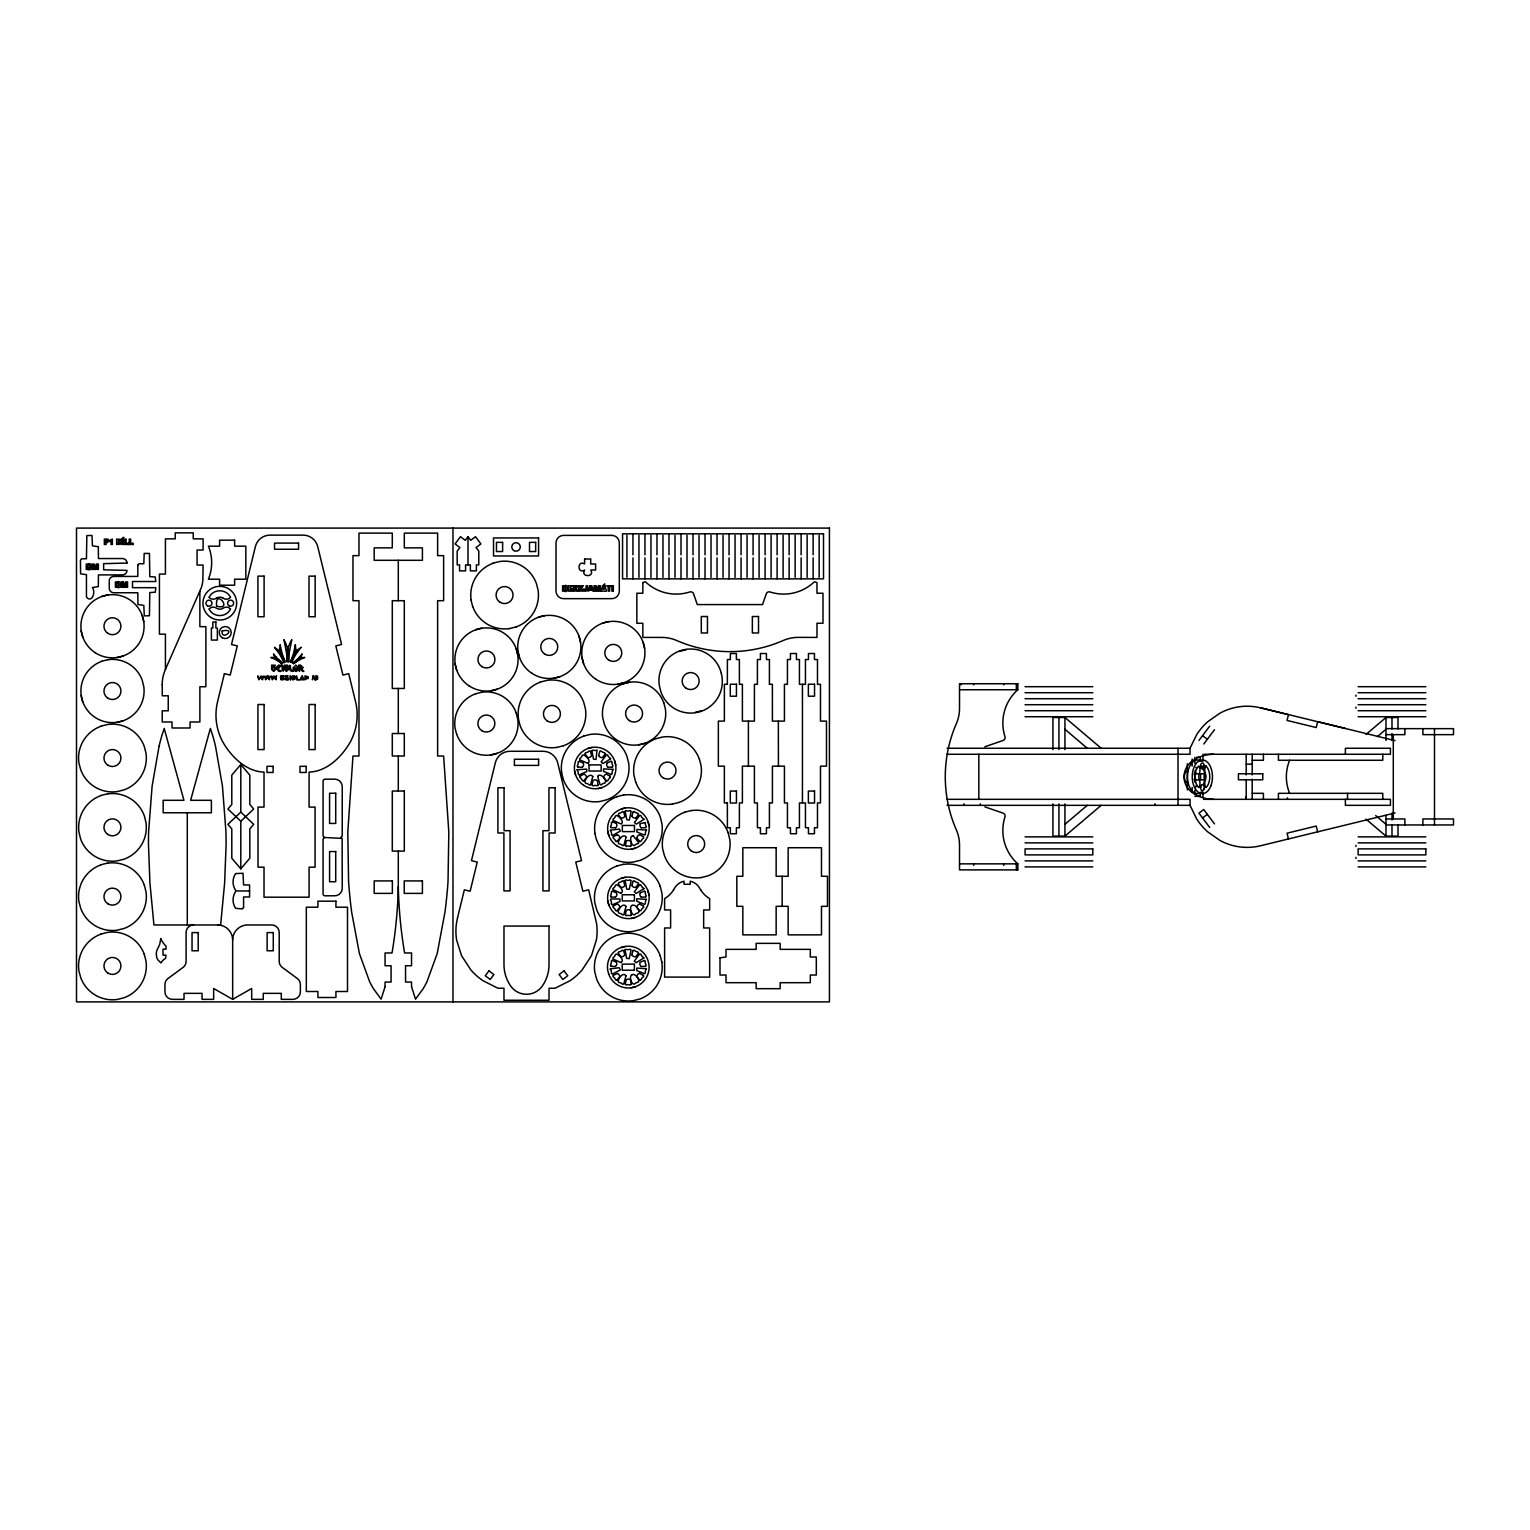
<?xml version="1.0" encoding="UTF-8"?>
<svg xmlns="http://www.w3.org/2000/svg" width="1530" height="1530" viewBox="0 0 1530 1530"><rect width="100%" height="100%" fill="white"/><g stroke="black" fill="none" stroke-linecap="round" stroke-linejoin="round"><path stroke-width="1.5" d="M222.156 630.972C221.028 641.912 237.743 627.625 222.233 630.972M584.594 559.005L584.594 563.939C577.192 559.54 577.212 574.515 584.594 570.097C580.252 577.46 595.227 577.441 590.752 570.021L595.61 570.021L595.61 564.015L590.676 564.015L590.752 559.005L584.67 559.005M603.681 777.47L603.681 777.259A3.634 3.634 0 0 1 606.09 774.218L606.301 774.18M636.901 907.347L636.901 907.137A3.634 3.634 0 0 1 639.33 904.096L639.521 904.058M964.034 803.824L964.034 805.335M980.348 803.824L980.348 805.335M1246.204 796.518L1246.204 799.329L1246.204 779.439M296.858 669.356L296.858 667.749M295.022 678.746L293.301 679.836A4.15 4.15 0 0 1 292.536 679.779L291.848 679.033M317.838 678.746L316.117 679.836A4.15 4.15 0 0 1 315.352 679.779M592.11 785.196L593.181 785.865A4.743 4.743 0 0 1 597.063 785.846L598.134 785.196M625.426 845.555L626.229 846.492A4.743 4.743 0 0 1 630.341 846.434L631.393 845.669M625.368 914.864L626.401 915.743A4.743 4.743 0 0 1 630.303 915.743L631.355 914.978M625.33 984.173L626.344 985.052A4.743 4.743 0 0 1 630.245 985.052L631.297 984.287M586.564 777.393L586.564 777.297A3.634 3.634 0 0 0 584.154 774.218M619.803 907.309L619.803 907.194A3.634 3.634 0 0 0 617.374 904.096L617.221 904.077M598.67 755.457L599.894 751.115L601.137 750.981A4.743 4.743 0 0 0 604.637 752.664L605.192 753.908M631.947 816.045L633.076 812.048M631.909 885.335L633.018 881.356M631.852 954.644L632.961 950.666M308.142 677.331L308.104 678.765M611.407 903.924L612.325 904.804L620.013 901.476L619.899 898.99L610.91 898.971L610.489 900.156A4.743 4.743 0 0 1 611.407 903.943M1355.924 845.325L1355.924 846.492M1355.924 857.336L1355.924 858.502M1355.924 695.098L1355.924 696.265M1355.924 707.109L1355.924 708.294M586.047 589.7L586.067 585.76L587.52 585.76L587.367 590.408L585.359 591.211M592.187 784.833L592.894 780.759M625.464 845.402L626.172 841.328M625.407 914.711L626.133 910.637M625.349 984.019L626.076 979.946M159.101 746.066L152.101 786.21L148.62 831.612A447.181 447.181 0 0 0 148.467 844.407L149.94 883.116L153.937 924.962L220.645 924.962L224.623 883.116L226.115 844.407A447.181 447.181 0 0 0 225.943 831.612L222.462 786.21L215.481 746.066A195.056 195.056 0 0 0 212.402 734.61L210.356 728.433L190.638 800.305L211.389 800.305L211.389 812.774L163.174 812.774L163.174 800.305L183.925 800.305L164.207 728.433L162.18 734.63A195.056 195.056 0 0 0 159.101 746.066M603.241 589.088L603.776 586.908L604.407 589.088L603.279 589.107M633.095 811.914L634.415 811.55A4.743 4.743 0 0 0 637.914 813.252L638.546 814.4M633.057 881.223L634.357 880.859A4.743 4.743 0 0 0 637.876 882.561L638.584 883.499L635.964 887.209M632.999 950.513L634.319 950.168A4.743 4.743 0 0 0 637.819 951.87L638.488 952.922L635.944 956.499M385.063 986.735L381.104 999.147L373.683 989.049A99.813 99.813 0 0 1 369.686 981.839L359.397 953.515L351.651 912.129A495.758 495.758 0 0 1 348.591 881.643L347.788 832.205L352.971 756.03L358.976 756.03L358.976 600.697L352.971 600.697L352.971 555.639L358.976 555.639L358.976 533.129L392.292 533.129L392.292 547.855L374.2 547.855L374.2 560.305L422.414 560.305L422.414 547.855L404.303 547.855L404.303 533.129L437.618 533.129L437.618 555.639L443.624 555.639L443.624 600.697L437.618 600.697L437.618 756.03L443.624 756.03L448.826 832.205L448.022 881.643A495.758 495.758 0 0 1 444.962 912.129L437.217 953.515L426.927 981.839A99.813 99.813 0 0 1 422.93 989.049L415.51 999.147L411.551 986.735M589.872 590.255L588.094 591.154L589.624 585.76M260.693 676.796L258.8 679.798L257.767 675.858L259.354 679.186L261.095 675.858C261.592 684.598 264.728 669.49 262.586 679.798L260.712 676.796M299.995 679.76L302.347 675.858L303.743 679.798M300.76 679.76L302.959 679.76M89.467 567.917L89.448 565.507M565.813 589.662L565.794 587.233M591.517 755.705L591.479 755.82A3.634 3.634 0 0 1 587.96 757.56L587.788 757.503M624.814 816.255L624.795 816.332A3.634 3.634 0 0 1 621.237 818.129L621.104 818.11M624.756 885.602L624.737 885.64A3.634 3.634 0 0 1 621.18 887.438L621.027 887.4M624.699 954.911L624.68 954.95A3.634 3.634 0 0 1 621.123 956.747L620.931 956.69M947.032 754.271L1190.034 754.271L1190.034 748.266L1196.575 734.84A61.391 61.391 0 0 1 1207.782 721.682L1219.946 713.19A56.514 56.514 0 0 1 1260.51 707.835L1288.47 714.644L1287.055 720.439L1316.24 727.553L1317.655 721.701L1395.054 740.635M165.431 669.413L201.291 587.73A35.649 35.649 0 0 0 202.878 580.214L203.088 565.067L197.064 565.067L197.064 550.035L203.088 550.035L203.088 538.847L193.258 538.847L193.258 532.842L175.242 532.842L175.242 538.847L165.431 538.847L165.431 574.094L159.426 574.094L159.426 634.166L165.431 634.166L165.431 669.413A37.351 37.351 0 0 0 162.199 684.579M118.632 585.837L118.651 583.408M122.228 538.617L123.815 537.298L122.304 538.636M603.241 585.302L604.828 583.963L603.757 585.302M586.487 777.699L583.772 780.778M619.707 907.596L616.992 910.656M619.65 976.905L616.934 979.965M1205.927 765.975L1205.697 766.358A5.451 3.27 -90 0 0 1205.315 773.358A6.005 3.595 -90 0 1 1205.315 780.243A5.451 3.27 90 0 0 1205.697 787.242L1205.927 787.625A12.355 7.401 90 0 0 1209.771 776.8A12.355 7.401 90 0 0 1205.927 765.975L1200.878 766.358A5.451 3.27 -90 0 0 1200.304 767.639M673.544 889.905L674.5 888.299A14.439 14.439 0 0 1 684.063 881.184L684.063 884.264L690.221 884.264L690.221 881.184A14.439 14.439 0 0 1 699.765 888.299L700.721 889.905M640.229 823.676L640.209 823.714A3.634 3.634 0 0 0 640.994 827.654L641.166 827.768M208.979 597.216L211.064 594.424A12.087 12.087 0 0 1 215.137 591.708L216.648 591.211A12.603 12.603 0 0 1 222.959 591.211L224.47 591.708A12.087 12.087 0 0 1 228.544 594.424L230.628 597.216M230.628 609.131L228.544 611.923A12.087 12.087 0 0 1 224.47 614.639L222.959 615.136A12.603 12.603 0 0 1 216.648 615.136L215.137 614.639A12.087 12.087 0 0 1 211.064 611.923L208.979 609.131M605.096 754.022L602.744 757.331M638.373 814.61L635.964 817.957M467.989 536.705L465.273 540.319L460.473 536.705L455.079 543.915L459.88 547.53L457.183 551.125L457.183 564.876L459.574 564.876L459.574 570.881L465.579 570.881L465.579 564.876L470.379 564.876L470.379 570.881L476.385 570.881L476.385 564.876L478.794 564.876L478.794 551.125L476.079 547.53L480.898 543.915L475.486 536.705L470.685 540.319L467.989 536.705L467.989 564.876M1199.004 740.386L1209.695 726.138M1203.804 743.982L1214.495 729.753M587.998 763.317C592.11 760.429 583.619 753.238 582.203 755.342A4.743 4.743 0 0 1 579.794 758.498L579.679 759.76L587.922 763.394M621.601 823.465C624.795 822.107 617.049 813.348 615.462 816.006A4.743 4.743 0 0 1 613.071 819.086L612.956 820.348L621.18 824.02M621.256 893.157C625.292 890.364 616.819 883.097 615.442 885.22A4.743 4.743 0 0 1 613.014 888.394L612.918 889.638L621.123 893.329M621.199 962.466C625.215 959.673 616.915 952.387 615.385 954.529A4.743 4.743 0 0 1 612.975 957.704L612.861 958.947L621.065 962.638M281.482 676.623L281.864 679.167M583.676 780.893L582.337 780.644A4.743 4.743 0 0 0 579.908 777.584L579.966 776.245M616.953 841.481L615.653 841.328A4.743 4.743 0 0 0 613.186 838.172L613.243 836.814M616.819 910.866L615.596 910.637A4.743 4.743 0 0 0 613.148 907.481L613.186 906.123M616.781 980.175L615.557 979.946A4.743 4.743 0 0 0 613.09 976.79L612.937 975.547L617.317 973.424A3.634 3.634 0 0 1 619.746 976.446M240.803 764.522L231.795 775.136L231.795 804.436L227.913 809.026L240.803 821.247L240.803 868.83L249.811 858.215L249.811 828.897L253.693 824.326L240.803 812.086L240.803 764.522L249.811 775.136L249.811 804.436L253.693 809.026L240.803 821.247M240.803 812.086L227.913 824.326L231.795 828.897L231.795 858.215L240.803 868.83M617.049 841.366L619.841 837.962A3.634 3.634 0 0 0 617.432 834.787L617.259 834.768M299.268 657.307L302.118 653.941A5.565 5.565 0 0 0 301.639 655.108L301.276 656.466A2.372 2.372 0 0 1 300.951 657.058L292.823 663.121A62.883 62.883 0 0 0 299.287 657.326M278.976 668.094L279.741 667.31L278.192 667.214M293.282 667.749L295.749 665.282M273.755 669.949L274.941 668.744M277.179 666.678L278.517 665.34M273.755 671.345L276.356 668.744M280.946 666.124L281.73 665.34L278.766 665.225M286.55 671.345L288.462 669.432M301.716 668.916L302.902 667.73M296.074 670.35L295.137 671.288L296.284 671.402M296.533 671.288L297.738 670.102M593.028 780.568L593.181 780.453A3.634 3.634 0 0 1 597.063 780.434L597.14 780.491M626.306 841.156L626.459 841.022A3.634 3.634 0 0 1 630.341 841.022L630.494 841.156M626.248 910.465L626.401 910.331A3.634 3.634 0 0 1 630.303 910.331L630.36 910.388M626.191 979.774L626.363 979.64A3.634 3.634 0 0 1 630.245 979.621L630.398 979.774M615.596 966.348L615.691 966.252A3.634 3.634 0 0 0 616.571 962.466L616.475 962.332M582.394 767.18L582.509 767.066A3.634 3.634 0 0 0 583.389 763.279L583.312 763.126M615.615 897.058L615.749 896.963A3.634 3.634 0 0 0 616.609 893.176L616.514 892.985M1064.937 824.307L1087.275 805.335M1052.927 803.919L1052.927 836.126L1064.937 836.126L1101.198 805.335M1366.041 734.419L1385.989 717.494L1397.999 717.494L1397.999 728.988M1377.402 736.599L1385.989 729.294M1202.542 817.938L1207.342 814.343M607.104 762.935L610.91 761.328M640.381 823.523L645.431 822.547A4.743 4.743 0 0 0 646.291 826.449L645.775 827.654M640.343 892.832L644.149 891.206M615.634 827.768L615.787 827.654A3.634 3.634 0 0 0 616.667 823.867M232.656 999.358L251.685 988.495L251.685 999.358L263.256 999.358L263.256 993.352L281.291 993.352L281.291 999.358L292.861 999.358A7.497 7.497 0 0 0 300.377 991.842L300.377 984.555A7.516 7.516 0 0 0 297.317 978.512L282.266 967.4A7.516 7.516 0 0 1 279.206 961.356L279.206 932.459A7.497 7.497 0 0 0 271.709 924.962L247.669 924.962A14.956 14.956 0 0 0 239.235 927.562A15.051 15.051 0 0 0 233.841 934.122A14.956 14.956 0 0 0 232.656 939.975L232.656 999.358L213.645 988.495L213.645 999.358L202.056 999.358L202.056 993.352L184.04 993.352L184.04 999.358L172.45 999.358A7.497 7.497 0 0 1 164.953 991.842L164.953 984.555A7.516 7.516 0 0 1 167.994 978.512L183.065 967.4A7.516 7.516 0 0 0 186.105 961.356L186.105 932.459A7.497 7.497 0 0 1 193.621 924.962M580.1 776.169L583.733 774.199M613.377 836.757L617.011 834.787M613.32 906.066L616.953 904.077M632.904 835.763C628.543 835.896 631.144 846.664 634.625 845.44A4.743 4.743 0 0 1 638.106 843.699L638.794 842.705L633.095 835.667M632.024 905.473C628.639 906.372 631.756 916.202 634.567 914.749A4.743 4.743 0 0 1 638.067 913.008C641.051 911.345 634.969 903.216 632.12 905.435M631.928 974.82C628.83 975.471 631.297 985.377 634.529 984.039A4.743 4.743 0 0 1 638.01 982.317C640.974 980.634 634.663 972.43 632.062 974.744M611.044 761.271L612.153 762.074A4.743 4.743 0 0 0 613.014 765.861L612.497 767.066M644.283 891.149L645.392 891.837A4.743 4.743 0 0 0 646.234 895.758L645.717 896.943M644.226 960.457L645.335 961.146A4.743 4.743 0 0 0 646.176 965.067L645.775 966.233L641.28 966.463M644.092 960.515L640.076 962.389A3.634 3.634 0 0 0 640.898 966.272L641.07 966.386M89.103 568.185L87.707 568.223L87.669 565.259M118.365 586.028L116.892 586.086M565.584 589.892L564.054 589.949L564.015 587.004L565.584 587.042M984.842 746.774L1003.106 740.463A3.003 3.003 0 0 0 1004.981 736.695A44.542 44.542 0 0 1 1017.833 689.743L1017.833 683.738M602.38 757.522L602.285 757.541A3.634 3.634 0 0 1 598.785 755.858L598.727 755.705M635.658 818.11L635.772 818.072A3.634 3.634 0 0 1 632.062 816.446L631.986 816.255M635.6 887.419L635.524 887.438A3.634 3.634 0 0 1 632.005 885.755L631.947 885.602M635.619 956.709L635.505 956.728A3.634 3.634 0 0 1 631.966 955.064L631.89 954.911M101.688 596.471L107.961 594.902M101.688 661.247L107.961 659.679M123.222 655.988L116.949 657.556M493.004 563.193L499.736 561.51A33.832 33.832 0 0 1 536.418 583.619L538.101 590.255A33.832 33.832 0 0 1 516.069 626.937M100.923 726.176L107.636 724.493A33.832 33.832 0 0 1 144.317 746.583L146 753.238A33.832 33.832 0 0 1 123.987 789.901L117.255 791.603A33.832 33.832 0 0 1 80.669 769.552L78.891 762.858A33.832 33.832 0 0 1 100.999 726.253M123.222 720.764L116.949 722.332M475.658 629.71L481.931 628.142M538.484 617.164L544.756 615.596M516.088 626.937L509.356 628.62M602.533 623.131L608.806 621.562M100.923 795.466L107.636 793.783M475.62 693.779L481.893 692.21A31.595 31.595 0 0 1 516.126 712.77M497.212 689.227L490.92 690.795M540.377 682.017L547.109 680.334A33.832 33.832 0 0 1 583.791 702.442L585.474 709.078A33.832 33.832 0 0 1 563.442 745.741M560.018 676.662L553.745 678.23M679.875 651.302L686.148 649.734M624.068 682.648L617.795 684.216M623.303 683.776L629.595 682.208M100.923 864.756L107.636 863.073M497.154 753.296L490.881 754.864M583.58 736.083L590.312 734.4A33.832 33.832 0 0 1 626.994 756.489L628.677 763.145A33.832 33.832 0 0 1 606.645 799.808L599.932 801.51A33.832 33.832 0 0 1 563.327 779.459L561.567 772.765M563.461 745.76L556.729 747.443M701.409 710.8L695.136 712.368M588.036 748.38L592.167 747.348M644.857 743.293L638.565 744.861M100.923 934.046L107.636 932.363A33.832 33.832 0 0 1 144.317 954.452M602.208 787.529L598.077 788.562M616.858 796.671L623.59 794.988M621.314 808.968L625.445 807.936M679.071 802.428L672.339 804.111M684.675 812.181L691.388 810.498M635.486 848.098L631.355 849.131M616.819 865.961L623.532 864.297M621.276 878.277L625.388 877.245M635.428 917.407L631.297 918.44M621.218 947.586L625.349 946.554M635.39 986.716L631.259 987.749M1395.054 812.966L1260.51 845.765A56.514 56.514 0 0 1 1219.946 840.429L1207.782 831.918A61.391 61.391 0 0 1 1196.575 818.76L1190.034 805.335L1190.034 799.329L947.032 799.329M639.464 973.367L639.349 973.386A3.634 3.634 0 0 0 636.843 976.446M701.027 877.608L707.74 875.925A33.832 33.832 0 0 0 729.734 839.243L728.07 832.511M633.114 1000.697L639.827 999.014A33.832 33.832 0 0 0 661.84 962.332M582.108 767.276L578.015 767.066M615.309 827.864L611.292 827.654M615.328 897.173L611.235 896.963M615.29 966.463L611.197 966.272M612.23 767.066L608.175 767.276M645.507 827.654L641.414 827.864M645.45 896.963L641.395 897.173M316.308 679.224L316.366 679.224A2.046 2.046 0 0 0 317.016 679.129M324.551 837.484L323.06 838.995L323.098 894.61L324.398 895.796L334.726 895.796A7.497 7.497 0 0 0 342.242 888.299L342.127 838.402L324.398 837.484L323.06 835.992L323.098 780.377L324.398 779.191L334.726 779.172A7.497 7.497 0 0 1 342.242 786.688L342.242 835.992L340.731 837.484M236.825 890.957L249.581 890.957M778.349 721.108L778.426 766.148M105.8 540.281L107.922 540.281M119.072 540.281L118.097 541.199L119.072 541.238M105.8 541.333L107.808 541.333M119.13 542.27L118.097 543.227M105.8 542.519L107.808 542.519L107.827 541.39M118.135 543.284L119.13 543.284M105.761 544.47L104.346 544.47L104.327 539.096L107.961 539.096L107.961 540.243M128.558 544.47L124.695 544.47L124.695 539.096L126.129 539.096L126.148 543.227L128.539 543.227L128.558 544.47M133.091 544.47L129.228 544.47L129.228 539.096L130.662 539.096L130.681 543.227L133.072 543.227L133.091 544.47M88.931 564.035L86.254 564.035L86.216 569.428L88.931 569.428M87.707 565.239L89.237 565.297M118.116 581.897L115.439 581.897L115.4 587.29L118.116 587.29M123.222 581.897L121.157 581.897L121.138 587.29L122.534 587.29L122.553 583.293L123.643 587.29L125.058 587.29L126.168 583.332L126.168 587.29L127.564 587.29L127.564 581.897L125.479 581.897L124.351 585.799L123.242 581.897M565.278 585.76L562.6 585.76L562.581 591.154L565.278 591.154M589.662 585.76L591.823 585.76L593.372 591.154L591.575 590.255M604.924 585.76L602.744 585.76L601.175 591.154L606.454 591.154L604.943 585.76M613.301 585.76L611.885 585.76L611.866 591.154L613.301 591.154M572.258 588.935L569.753 589.911L572.392 589.949L572.411 591.096L568.299 591.154L568.299 585.76L572.354 585.76L569.753 587.864L572.277 588.897M589.892 590.217L591.555 590.217M271.785 665.225L275.476 665.225M284.197 665.225L287.124 665.225M298.809 665.225L300.492 665.225M272.799 666.219L274.482 666.219M279.168 666.219L280.698 666.219M286.722 666.219L285.594 666.219L288.462 669.222M287.621 666.831L288.73 666.831L287.391 665.34M274.903 667.233L273.793 667.233L274.941 668.534M279.187 671.402L281.099 671.402L280.373 670.523M291.656 671.402L292.67 671.402M302.749 671.402L303.877 671.402L301.716 669.107M267.865 675.858L267.061 675.858C266.526 684.541 263.504 669.509 265.551 679.798L267.444 676.796L269.357 679.798C271.575 669.49 268.324 684.598 267.903 675.858M290.318 675.858L290.318 679.798M306.727 676.509L305.713 677.828L306.746 677.847M294.219 677.025L294.907 677.025A2.563 2.563 0 0 0 294.888 676.451M317.035 677.025L317.724 677.025A2.563 2.563 0 0 0 317.704 676.451L317.073 675.877A7.535 7.535 0 0 0 316.27 675.839L314.855 676.241L315.008 677.866A2.448 2.448 0 0 0 315.964 678.077L316.366 678.115M283.241 678.287L282.247 677.733L284.006 678.44A2.831 2.831 0 0 1 283.93 679.205L283.031 679.798A6.579 6.579 0 0 1 282.304 679.817A3.347 3.347 0 0 1 280.87 679.645M288.003 678.115L286.167 679.11L288.137 679.741M315.371 678.555L314.683 678.555A1.932 1.932 0 0 0 315.046 680.009M288.099 679.798L285.441 679.798L285.422 675.858L288.08 675.858L286.186 676.509L288.022 678.058M299.039 679.798L296.476 679.798L296.457 675.858L297.222 679.11L299.058 679.741M1017.775 683.738L959.54 683.738L959.52 708.562A37.542 37.542 0 0 1 956.384 723.594A132.995 132.995 0 0 0 956.384 830.006A37.542 37.542 0 0 1 959.52 845.038L959.52 869.881L1017.775 869.881M727.343 684.312L724.398 684.312L724.359 721.108L718.354 721.108L718.354 766.148L724.359 766.148L724.359 802.944L727.343 802.944M769.456 684.312L772.382 684.312L772.421 721.108L784.431 721.108L784.431 684.312L787.434 684.312L787.434 659.526L790.436 659.526L790.436 653.52L796.442 653.52L796.442 659.526L799.444 659.526L799.444 684.312L805.449 684.312L805.449 659.526L808.452 659.526L808.452 653.52L814.457 653.52L814.457 659.526L817.479 659.526L817.479 684.312L820.482 684.312L820.482 721.108L826.487 721.108L826.487 766.148L820.482 766.148L820.482 802.944L817.479 802.944L817.479 827.73L814.457 827.73L814.457 833.735L808.452 833.735L808.452 827.73L805.449 827.73L805.449 802.944L799.444 802.944L799.444 827.73L796.442 827.73L796.442 833.735L790.436 833.735L790.436 827.73L787.434 827.73L787.434 802.944L784.431 802.944L784.431 766.148L772.421 766.148L772.421 802.944L769.456 802.944M1025.062 686.702L1092.803 686.702M1358.124 686.702L1425.864 686.702M959.52 689.743L1017.833 689.743M1025.062 692.707L1092.803 692.707M1358.124 692.707L1425.864 692.707M1025.062 698.713L1092.803 698.713M1358.124 698.713L1425.864 698.713M1025.062 704.718L1092.803 704.718M1358.124 704.718L1425.864 704.718M1025.062 710.723L1092.803 710.723M1358.124 710.723L1425.864 710.723M1025.062 716.729L1092.803 716.729M1358.124 716.729L1425.864 716.729M1101.198 748.266L1064.937 717.494L1052.927 717.494L1052.927 749.681M1385.798 728.643L1453.5 728.643L1453.5 734.649L1422.9 734.649L1422.9 728.643M1385.798 734.649L1404.884 734.649L1404.884 728.643M947.032 748.266L1190.034 748.266M1204.378 754.271L1390.426 754.271L1390.426 748.266L1345.386 748.266L1345.386 754.271M1196.651 757.274L1200.247 757.274L1200.247 761.29M1252.209 760.276L1263.417 760.276L1263.417 754.271M1246.204 764.178L1252.209 764.178M589.031 764.885L601.137 764.885L601.194 771.024L589.031 771.024L589.031 764.943M1194.777 773.798L1204.148 773.798L1204.148 779.803L1194.777 779.803M1252.209 793.324L1263.417 793.324L1263.417 799.329M1194.853 796.327L1200.247 796.327L1200.247 792.31M1203.555 799.329L1390.426 799.329L1390.426 805.335L1345.386 805.335L1345.386 799.329M947.032 805.335L1190.034 805.335M1385.798 818.952L1404.884 818.952L1404.884 824.957M1385.798 824.957L1453.5 824.957L1453.5 818.952L1422.9 818.952L1422.9 824.957M1366.041 819.181L1385.989 836.126L1397.999 836.126L1397.999 824.613M1025.062 836.872L1092.803 836.872M1358.124 836.872L1425.864 836.872M1025.062 842.877L1092.803 842.877M1358.124 842.877L1425.864 842.877M1025.062 860.893L1092.803 860.893M1358.124 860.893L1425.864 860.893M959.52 863.857L1017.833 863.857L1017.833 869.881M1025.043 866.898L1092.803 866.898M1358.124 866.898L1425.864 866.898M634.3 970.23L622.213 970.23L622.213 964.149L634.376 964.072L634.376 970.23M585.11 591.211L583.695 588.878L585.149 589.777M306.899 678.498L304.986 679.798L304.948 675.858L308.161 676.891M577.747 767.066L577.231 765.861A4.743 4.743 0 0 0 578.111 762.074L579.182 761.271M611.025 827.654L610.508 826.449A4.743 4.743 0 0 0 611.388 822.662L612.478 821.84M610.986 896.943L610.47 895.758A4.743 4.743 0 0 0 611.331 891.952L612.21 891.072L616.361 892.832M610.929 966.252L610.413 965.067A4.743 4.743 0 0 0 611.273 961.261L612.153 960.381L616.303 962.14M293.492 678.115L293.148 678.096A2.448 2.448 0 0 1 292.307 677.962M292.957 679.186L293.55 679.224A2.046 2.046 0 0 0 294.181 679.129M118.403 583.179L116.892 583.102L116.854 586.067M1260.739 707.835L1345.386 728.471M606.511 774.199L610.145 776.169M639.789 834.787L643.422 836.757M639.75 904.077L643.384 906.066M639.693 973.386L643.327 975.375M984.842 806.846L1003.106 813.157A3.003 3.003 0 0 1 1004.981 816.905A44.542 44.542 0 0 0 1017.833 863.857M579.315 761.328L583.14 762.935M612.612 821.916L616.418 823.523M610.279 776.245L610.336 777.603A4.743 4.743 0 0 0 607.907 780.644L606.721 781.046L603.738 777.68M643.556 836.814L643.614 838.172A4.743 4.743 0 0 0 641.185 841.213L639.923 841.557M643.518 906.123L643.652 907.424A4.743 4.743 0 0 0 641.127 910.522L639.808 910.771M643.461 975.432L643.614 976.733A4.743 4.743 0 0 0 641.089 979.831L639.827 980.175M607.85 767.18L607.793 767.123A3.634 3.634 0 0 1 606.855 763.279M641.089 897.058L641.013 897.02A3.634 3.634 0 0 1 640.095 893.176M1202.542 735.662L1207.342 739.258M1375.68 815.547L1385.989 824.307M1064.937 729.294L1087.275 748.266M292.192 677.866L292.02 676.241L293.454 675.839A7.535 7.535 0 0 1 294.162 675.858L294.888 676.451M587.539 757.35L585.149 754.022M620.836 817.957L618.426 814.61M620.759 887.247L618.369 883.919M620.74 956.575L618.082 952.808L618.77 951.851A4.743 4.743 0 0 0 622.289 950.168L623.59 950.513M295.959 665.282L297.738 667.061M296.074 670.14L294.276 668.361L294.181 670.255M284.159 669.165L286.339 671.345M300.741 665.34L302.902 667.52M300.339 666.334L301.506 667.501M299.765 667.156L300.798 668.208M299.746 668.534L302.5 671.288M298.771 670.523L299.536 671.288L299.651 668.591M290.585 669.107L292.746 671.268M289.591 669.528L291.331 671.268M284.159 666.334L287.047 669.241M278.154 669.107L279.359 670.312M275.151 667.329L276.356 668.534M271.747 669.566L273.545 671.345M284.159 667.749L286.339 669.949M295.003 667.673L296.839 669.509M277.179 669.509L278.938 671.288M290.318 666.028L289.61 665.301L289.457 669.241M280.832 679.416L280.564 677.446A1.932 1.932 0 0 1 281.118 675.725M276.337 657.307L273.488 653.941A5.565 5.565 0 0 1 273.966 655.108L274.329 656.466A2.372 2.372 0 0 0 274.654 657.058L282.782 663.121A62.883 62.883 0 0 1 276.318 657.326M639.75 841.366L637.015 838.249M639.712 910.656L636.977 907.558M639.655 979.965L636.939 976.905M1214.495 823.867L1203.727 809.542L1198.927 813.138L1209.695 827.462M585.053 753.908L585.607 752.664A4.743 4.743 0 0 0 589.107 750.981L590.351 751.115L591.575 755.457M618.273 814.4L618.885 813.252A4.743 4.743 0 0 0 622.385 811.569L623.705 811.914M618.216 883.709L618.828 882.561A4.743 4.743 0 0 0 622.327 880.859L623.647 881.223M283.853 676.298L282.916 676.509A3.136 3.136 0 0 0 281.577 676.547M284.121 662.567L279.034 650.69L276.242 648.624A7.401 7.401 0 0 1 275.228 647.936L274.482 647.267L279.665 654.324A89.754 89.754 0 0 1 284.121 662.586M630.628 841.328L631.335 845.402M597.35 780.759L598.058 784.833M630.57 910.637L631.297 914.711M630.513 979.946L631.24 984.019M699.401 759.033L701.084 765.746A33.832 33.832 0 0 1 679.052 802.409M663.829 702.767L665.397 709.04A31.595 31.595 0 0 1 604.407 724.283L602.763 718.029A31.595 31.595 0 0 1 663.752 702.786M643.059 642.122L644.627 648.395M647.974 821.457L649.007 825.588M635.658 782.098L633.975 775.366A33.832 33.832 0 0 1 655.988 738.703L662.72 737.001A33.832 33.832 0 0 1 699.306 759.052M660.214 886.31L661.897 893.023A33.832 33.832 0 0 1 639.884 929.705L633.152 931.388A33.832 33.832 0 0 1 596.566 909.356L594.788 902.662A33.832 33.832 0 0 1 616.915 866.037M579.009 636.136L580.578 642.428M614.697 760.869L615.729 765M583.542 663.657L581.974 657.384M647.917 890.766L648.95 894.878M660.176 955.619L661.859 962.332M608.825 835.61L607.793 831.498M596.528 840.066L594.845 833.353M575.548 775.041L574.515 770.91M608.787 904.919L607.754 900.788M519.492 657.69L517.924 651.398M516.184 648.701L517.752 654.974M608.73 974.227L607.697 970.097A20.77 20.77 0 0 1 647.821 960.075L648.892 964.187A20.77 20.77 0 0 1 608.787 974.208M516.145 712.77L517.714 719.043A31.595 31.595 0 0 1 456.705 734.285M472.674 606.607L470.991 599.894M456.686 670.236L455.118 663.963M456.629 734.304L455.06 728.031A31.595 31.595 0 0 1 475.62 693.798M142.214 615.462L143.782 621.735M82.697 636.996L81.128 630.723M144.317 885.086L146 891.818A33.832 33.832 0 0 1 123.987 928.481L117.255 930.183A33.832 33.832 0 0 1 80.669 908.151L78.891 901.438A33.832 33.832 0 0 1 100.999 864.832M82.697 701.773L81.128 695.5M144.317 954.376L146 961.108A33.832 33.832 0 0 1 123.987 997.77L117.255 999.473A33.832 33.832 0 0 1 80.669 977.441L78.891 970.728A33.832 33.832 0 0 1 100.999 934.122M623.724 812.048L624.852 816.045M623.685 881.356L624.795 885.335M623.628 950.666L624.737 954.644M1317.655 831.899L1316.24 826.066L1287.055 833.181L1288.47 839.014M518.364 718.698L520.047 725.43A33.832 33.832 0 0 0 556.729 747.424M121.1 542.787L120.602 539.363L116.663 539.096L116.663 544.47L120.43 544.298L121.1 542.825M636.958 838.038L636.958 837.847A3.634 3.634 0 0 1 639.368 834.787M1434.49 728.643L1434.49 824.957M1393.294 734.649L1393.294 818.952M1391.994 717.494L1391.994 728.988M1391.994 733.578L1391.994 740.482M1391.994 813.119L1391.994 820.023M1391.994 824.613L1391.994 836.126M1385.989 717.494L1385.989 740.482M1385.989 815.433L1385.989 836.126M1382.776 754.271L1382.776 760.276L1278.43 760.276L1278.43 754.271M1382.776 799.329L1382.776 793.324L1278.43 793.324L1278.43 799.329M1347.528 793.324L1347.528 799.329M1287.457 797.819L1287.457 799.329M1252.209 754.271L1252.209 774.926M1252.209 779.153L1252.209 799.329M1246.204 754.271L1246.204 774.926M1202.943 754.271L1202.943 761.385M1202.943 792.215L1202.943 796.958M1200.553 773.798L1200.553 779.803M1194.853 757.274L1194.853 763.279M1194.853 790.322L1194.853 794.319M1192.138 759.014L1192.138 766.128M1192.138 787.472L1192.138 792.215M1187.337 763.757L1187.337 789.843M1178.024 748.266L1178.024 805.335M1155.035 803.824L1155.035 805.335M1064.937 717.494L1064.937 749.681M1064.937 803.919L1064.937 836.126M1058.932 717.494L1058.932 749.681M1058.932 803.919L1058.932 836.126M1016.341 683.738L1016.341 689.743M1016.341 863.857L1016.341 869.881M1003.699 683.738L1003.699 684.866M1003.699 863.857L1003.699 865.368M978.837 754.271L978.837 799.329M973.673 683.738L973.673 684.866M973.673 863.857L973.673 865.368M961.031 683.738L961.031 684.866M819.143 535.309L819.143 577.365M813.138 533.817L813.138 554.835M813.138 557.838L813.138 578.856M807.132 535.309L807.132 577.365M802.447 684.312L802.447 802.944M801.127 533.817L801.127 554.835M801.127 557.838L801.127 578.856M795.122 535.309L795.122 577.365M789.117 533.817L789.117 554.835M789.117 557.838L789.117 578.856M783.111 535.309L783.111 577.365M782.155 876.288L782.155 906.315M777.106 533.817L777.106 554.835M777.106 557.838L777.106 578.856M771.101 535.309L771.101 577.365M769.418 684.312L769.418 659.526L766.453 659.526L766.415 653.52L760.41 653.52L760.41 659.526L757.427 659.526L757.407 684.312L754.424 684.312L754.405 721.108L742.394 721.108L742.394 684.312L739.411 684.312L739.373 659.526L736.408 659.526L736.37 653.52L730.365 653.52L730.365 659.526L727.4 659.526L727.362 684.312M769.418 802.944L769.418 827.73L766.453 827.73L766.415 833.735L760.41 833.735L760.41 827.73L757.427 827.73L757.407 802.944L754.424 802.944L754.405 766.148L742.394 766.148L742.394 802.944L739.411 802.944L739.373 827.73L736.408 827.73L736.37 833.735L730.365 833.735L730.365 827.73L727.4 827.73L727.362 802.944M765.096 533.817L765.096 554.835M765.096 557.838L765.096 578.856M759.09 535.309L759.09 577.365M753.085 533.817L753.085 554.835M753.085 557.838L753.085 578.856M748.399 721.108L748.399 766.148M747.061 535.309L747.061 577.365M741.056 533.817L741.056 554.835M741.056 557.838L741.056 578.856M735.05 535.309L735.05 577.365M729.045 533.817L729.045 554.835M729.045 557.838L729.045 578.856M723.04 535.309L723.04 577.365M717.035 533.817L717.035 554.835M717.035 557.838L717.035 578.856M711.029 535.309L711.029 577.365M705.024 533.817L705.024 554.835M705.024 557.838L705.024 578.856M699.019 535.309L699.019 577.365M693.014 533.817L693.014 554.835M693.014 557.838L693.014 578.856M687.008 535.309L687.008 577.365M681.003 533.817L681.003 554.835M681.003 557.838L681.003 578.856M674.998 535.309L674.998 577.365M668.973 533.817L668.973 554.835M668.973 557.838L668.973 578.856M662.968 535.309L662.968 577.365M656.963 533.817L656.963 554.835M656.963 557.838L656.963 578.856M650.958 535.309L650.958 577.365M644.952 533.817L644.952 554.835M644.952 557.838L644.952 578.856M638.947 535.309L638.947 577.365M632.942 533.817L632.942 554.835M632.942 557.838L632.942 578.856M626.937 535.309L626.937 577.365M613.32 585.76L613.32 591.154M567.381 587.96L567.381 588.954M452.976 528.099L452.976 1001.901M411.551 986.544L411.551 982.05L405.546 982.05L405.546 965.736L411.551 965.736L411.551 952.961L404.589 952.961A459.44 459.44 0 0 1 398.297 886.578L398.297 851.101M398.297 560.305L398.297 600.697M398.297 688.462L398.297 733.52M398.297 756.03L398.297 791.029M385.063 986.544L385.063 982.05L391.068 982.05L391.068 965.736L385.063 965.736L385.063 952.961L392.024 952.961A459.44 459.44 0 0 0 398.316 886.578M298.656 665.378L298.656 670.274M297.853 667.31L297.853 669.834M293.186 668.017L293.186 671.249M290.451 666.334L290.451 668.801M290.394 675.858L290.394 679.798M284.045 667.807L284.045 668.916M283.203 666.315L283.203 671.326M282.189 665.321L282.189 670.312M277.064 666.946L277.064 669.279M272.646 666.392L272.646 668.897M271.651 665.378L271.651 669.318M199.875 591.422L199.875 626.669L205.881 626.669L205.881 686.74L199.875 686.74L199.875 721.988L190.064 721.988L190.064 727.993L172.048 727.993L172.048 721.988L162.237 721.988L162.237 710.8L168.243 710.8L168.243 695.787L162.237 695.787L162.237 684.579M187.291 812.774L187.291 924.962M120.201 584.097L120.201 585.091M105.78 542.538L105.78 544.451M91.035 566.234L91.035 567.228M118.173 581.457A2.563 2.563 0 0 1 120.564 584.058M120.564 585.129A2.563 2.563 0 0 1 118.173 587.75M88.989 563.576A2.563 2.563 0 0 1 91.379 566.196M91.379 567.267A2.563 2.563 0 0 1 88.989 569.868M700.702 889.925A26.928 26.928 0 0 0 708.084 897.632L709.652 898.646L709.652 909.948L703.647 909.948L703.647 927.964L709.652 927.964L709.652 977.096L664.613 977.096L664.613 927.964L670.618 927.964L670.618 909.948L664.613 909.948L664.613 898.646L666.181 897.613A26.928 26.928 0 0 0 673.563 889.925M509.433 628.581A33.832 33.832 0 0 1 472.77 606.588M471.106 599.932A33.832 33.832 0 0 1 493.1 563.269M701.084 877.57A33.832 33.832 0 0 1 664.422 855.557L662.643 848.863A33.832 33.832 0 0 1 684.771 812.239M691.407 810.575A33.832 33.832 0 0 1 728.07 832.588M672.397 804.072A33.832 33.832 0 0 1 635.734 782.079M518.479 718.756A33.832 33.832 0 0 1 540.473 682.093M565.335 585.321A2.563 2.563 0 0 1 567.726 587.922M567.726 588.993A2.563 2.563 0 0 1 565.335 591.613M633.171 1000.658A33.832 33.832 0 0 1 596.509 978.665L594.749 971.952A33.832 33.832 0 0 1 616.762 935.289L623.494 933.587A33.832 33.832 0 0 1 660.157 955.619M561.682 772.822A33.832 33.832 0 0 1 583.676 736.16M596.624 840.047A33.832 33.832 0 0 0 633.286 862.059L639.942 860.415A33.832 33.832 0 0 0 661.935 823.733L660.272 817.001A33.832 33.832 0 0 0 623.609 795.065M594.96 833.391A33.832 33.832 0 0 1 616.953 796.728M623.552 864.374A33.832 33.832 0 0 1 660.214 886.386M230.246 597.618A5.451 5.451 0 0 1 223.246 598.249M216.361 598.249A6.005 6.005 0 0 1 223.246 598.249M216.361 598.249A5.451 5.451 0 0 1 209.361 597.618M230.246 608.73A5.451 5.451 0 0 0 223.246 608.098A6.005 6.005 0 0 1 216.361 608.098A5.451 5.451 0 0 0 209.361 608.73M281.329 675.916A3.997 3.997 0 0 1 282.304 675.839L282.534 675.839A2.333 2.333 0 0 1 283.968 676.088M316.328 677.541A5.259 5.259 0 0 1 317.59 677.656M293.511 677.541A5.259 5.259 0 0 1 294.755 677.656M217.643 924.962A15.013 15.013 0 0 1 232.656 939.975M107.655 863.169A33.832 33.832 0 0 1 144.317 885.162M101.764 661.323A31.595 31.595 0 0 0 82.123 699.726A31.595 31.595 0 0 0 119.111 721.931A31.595 31.595 0 0 0 143.763 686.53L142.214 680.238A31.595 31.595 0 0 0 107.961 659.698M100.999 795.543A33.832 33.832 0 0 0 79.005 832.205L80.574 838.88A33.832 33.832 0 0 0 117.332 860.855L123.987 859.21A33.832 33.832 0 0 0 145.981 822.528L144.317 815.796A33.832 33.832 0 0 0 107.655 793.879M1289.618 793.324A43.509 43.509 0 0 1 1289.618 760.276M1213.711 754.271A37.542 37.542 0 0 0 1192.329 760.965A19.278 19.278 0 0 0 1192.329 792.636A37.542 37.542 0 0 0 1213.711 799.329M1202.025 791.909A16.868 10.117 90 0 1 1187.452 777.336A16.868 10.117 90 0 1 1201.452 761.252M1195.772 787.204A3.003 1.798 -90 0 1 1196.46 785.234M1196.364 768.251A3.003 1.798 -90 0 1 1195.905 767.219M1196.116 780.319A4.246 2.544 -90 0 1 1195.752 773.798A4.246 2.544 90 0 1 1196.326 773.071M1200.878 787.242A5.451 3.27 90 0 1 1200.304 785.961M1195.14 782.461A5.451 3.27 90 0 0 1194.605 780.243A6.005 3.595 -90 0 1 1194.203 779.038M1194.203 774.562A6.005 3.595 -90 0 1 1194.605 773.358A5.451 3.27 90 0 0 1195.179 770.355M1202.312 767.333A12.355 7.401 -90 0 1 1203.517 784.106M1188.141 782.805A6.005 3.595 -90 0 1 1184.335 776.934A6.005 3.595 -90 0 1 1187.988 770.795M126.99 563.059L103.638 563.652L103.638 569.81L126.99 570.384A4.513 4.513 0 0 1 122.477 574.898L98.456 574.898L98.302 586.64L92.45 587.501C96.122 592.856 91.398 603.509 86.445 596.968L86.445 574.668L80.593 573.827L80.44 560.286L81.606 558.813L86.445 558.775L86.847 535.557L91.972 535.481L92.45 545.847L98.302 546.707L98.456 558.546L122.477 558.546A4.513 4.513 0 0 1 126.99 563.059M216.648 606.186C233.822 610.948 214.487 587.271 216.648 606.186M535.653 542.366L535.653 551.527L529.495 551.527L529.495 542.366L535.653 542.366M719.999 957.78L719.999 975.031L726.004 975.031L726.004 982.681L756.145 982.681L756.145 988.667L780.166 988.686L780.166 982.7L810.307 982.681L810.307 975.031L816.312 975.031L816.312 957.015L810.307 957.015L810.307 949.365L780.166 949.365L780.166 943.36L756.145 943.36L756.145 949.365L726.004 949.365L726.004 957.015L719.999 957.78M287.449 647.917L287.105 662.069A118.518 118.518 0 0 0 286.569 653.253L283.93 639.655L284.446 640.821A9.257 9.257 0 0 0 285.249 642.103L287.449 647.917M288.271 647.152L288.596 662.069A118.556 118.556 0 0 1 289.132 653.253L291.771 639.655L291.255 640.821A9.257 9.257 0 0 1 290.451 642.103L288.271 647.152M279.55 649.045L285.211 662.088A89.735 89.735 0 0 1 281.998 653.253L280.2 644.685L280.2 645.717A7.401 7.401 0 0 1 280.028 646.922L279.55 649.045M597.675 776.456L600.104 784.718L601.347 784.852A4.743 4.743 0 0 1 604.828 783.111C608.175 780.836 599.894 771.789 597.694 776.399M295.405 644.685L295.405 645.717A7.401 7.401 0 0 0 295.577 646.922L295.883 650.384L290.394 662.088A89.735 89.735 0 0 0 293.607 653.253L295.405 644.685M137.815 565.125L137.796 576.428L113.775 576.428A4.513 4.513 0 0 0 109.261 580.941L109.261 588.266A4.513 4.513 0 0 0 113.775 592.76L137.796 592.76L137.949 604.522L143.801 605.383L144.298 615.844L149.424 615.768L149.806 592.55L155.257 592.225L155.831 587.673L132.479 587.673L132.479 581.515L155.831 581.515L155.257 576.982L149.806 576.657L149.424 553.439L144.203 553.439L143.801 563.729L138.962 563.767L137.815 565.125M577.116 769.724L577.269 770.259A4.743 4.743 0 0 1 578.168 774.046L579.086 774.907L586.793 771.579L586.678 769.093L577.116 769.724M610.394 830.312L610.547 830.847A4.743 4.743 0 0 1 611.465 834.634L612.363 835.495L620.3 831.096L619.401 829.107L610.394 830.216M610.279 968.93L610.336 969.293A4.743 4.743 0 0 1 611.35 973.233L612.268 974.113L620.262 969.982L619.229 967.725L610.298 968.834M592.779 776.59L590.561 784.833L589.394 785.081A4.743 4.743 0 0 0 585.799 783.36C582.586 781.62 589.853 771.675 592.779 776.59M626.057 837.159L623.838 845.402L622.595 845.593A4.743 4.743 0 0 0 619.076 843.929C616.035 843.087 623.035 831.957 626.057 837.235M626 906.468L623.8 914.711L622.614 914.959A4.743 4.743 0 0 0 619.019 913.238C615.844 911.708 623.207 901.419 626 906.544M625.961 975.777L623.743 984.019L622.557 984.268A4.743 4.743 0 0 0 618.962 982.547C615.959 981.667 622.92 970.556 625.961 975.853M243.576 907.462L242.218 908.954L235.582 908.304A15.032 15.032 0 0 1 235.582 891.627L235.582 890.288A15.032 15.032 0 0 1 235.582 873.592L243.021 873.267L243.576 884.952L249.581 884.952L249.581 896.963L243.576 896.963L243.576 907.462M591.9 750.675L593.487 759.167L596.05 759.454L597.025 749.968A4.743 4.743 0 0 1 592.952 750.082L591.919 750.58M625.196 811.263L626.765 819.736L629.327 820.042L631.182 811.283L630.207 810.575A4.743 4.743 0 0 1 626.229 810.651L625.235 811.072M625.139 880.553L626.707 889.045L629.27 889.351L631.144 880.591L630.169 879.884A4.743 4.743 0 0 1 626.172 879.96L625.177 880.381M625.082 949.862L626.669 958.354L629.212 958.641L631.087 949.901L630.016 949.212A4.743 4.743 0 0 1 626.133 949.269L625.139 949.69M613.186 769.38L613.033 769.819A4.743 4.743 0 0 0 612.21 773.625L611.331 774.505L603.47 771.33L603.585 768.882L613.186 769.38M646.463 829.948L646.31 830.408A4.743 4.743 0 0 0 645.488 834.194L644.608 835.093L636.882 831.995L636.863 829.47L646.463 830.044M646.406 899.258L646.253 899.697A4.743 4.743 0 0 0 645.431 903.503L644.551 904.402L636.71 901.227L636.824 898.779L646.406 899.353M646.348 968.567L646.272 968.93A4.743 4.743 0 0 0 645.392 972.812L644.608 973.711L636.71 970.575L636.767 968.088L646.348 968.662M610.623 758.803L602.973 763.527L601.137 761.921L606.549 754.73L607.754 755.112A4.743 4.743 0 0 0 610.202 758.134L610.623 758.803M643.901 819.392L636.25 824.115L634.415 822.49L639.827 815.299L641.032 815.7A4.743 4.743 0 0 0 643.48 818.703L643.901 819.392M643.862 888.681L636.193 893.424L634.357 891.799L639.769 884.608L640.974 884.99A4.743 4.743 0 0 0 643.442 888.012L643.862 888.681M643.805 957.99L636.155 962.733L634.319 961.108L639.731 953.917L640.917 954.299A4.743 4.743 0 0 0 643.384 957.321L643.805 957.99M642.868 582.586L642.849 593.238L636.843 593.238L636.843 623.265L642.849 623.265L642.849 637.417L661.687 637.417A37.351 37.351 0 0 1 676.719 640.515A132.976 132.976 0 0 0 783.111 640.554A37.351 37.351 0 0 1 798.144 637.379L816.982 637.417L816.982 623.265L822.987 623.265L822.987 593.238L816.982 593.238L816.963 582.586L814.438 581.744A44.542 44.542 0 0 1 770.011 591.957A3.003 3.003 0 0 0 766.262 593.831L762.533 604.58L697.278 604.58L693.568 593.831A3.003 3.003 0 0 0 689.801 591.957A44.542 44.542 0 0 1 645.392 581.744L642.868 582.586M160.784 938.617L159.809 943.876A16.715 16.715 0 0 1 159.024 945.923L157.399 949.116A12.297 12.297 0 0 0 156.749 950.933A12.623 12.623 0 0 0 156.29 953.955L156.729 957.34A9.716 9.716 0 0 0 157.896 959.884L160.975 962.963A11.685 11.685 0 0 1 165.584 958.354L166.024 955.179L163.022 955.179L163.022 949.174L166.024 949.174L166.024 946.171A23.199 23.199 0 0 1 160.765 938.617M457.527 917.79L456.456 923.336A55.73 55.73 0 0 0 456.59 939.898L461.544 955.676L470.8 969.829A61.238 61.238 0 0 0 483.021 980.73L497.977 988.246L503.982 988.246L503.982 1000.257L549.021 1000.257L549.021 988.246L555.027 988.246L570.002 980.73A61.238 61.238 0 0 0 582.222 969.829L591.46 955.676L596.413 939.879A55.73 55.73 0 0 0 596.547 923.336L588.648 889.829L582.873 891.225L575.758 862.059L581.534 860.644L557.666 762.743A15.013 15.013 0 0 0 543.093 751.287L509.93 751.287A15.013 15.013 0 0 0 495.338 762.743L471.47 860.644L477.245 862.059L470.131 891.225L464.355 889.829L457.527 917.79M224.394 673.659L217.585 701.62A56.514 56.514 0 0 0 222.94 742.184C231.451 756.91 246.234 771.579 264.021 772.095L264.021 807.094L258.015 807.094L258.015 867.166L264.021 867.166L264.021 897.192L309.079 897.192L309.079 867.166L315.084 867.166L315.084 807.094L309.079 807.094L309.079 772.095C326.885 771.579 341.649 756.91 350.179 742.184A56.514 56.514 0 0 0 355.534 701.62L348.706 673.659L342.93 675.074L335.816 645.89L341.592 644.493L317.724 546.593A15.013 15.013 0 0 0 303.131 535.137L269.969 535.137A15.013 15.013 0 0 0 255.395 546.593L231.508 644.493L237.303 645.89L230.189 675.074L224.394 673.659M590.676 586.908L590.14 589.088L591.269 589.107L590.79 586.908M276.414 675.858L275.553 679.186L273.832 675.858C273.277 684.541 270.255 669.509 272.302 679.798L274.214 676.796L276.108 679.798L276.433 675.858M96.983 565.45L95.893 569.428L94.458 569.428L93.368 565.412L93.368 569.428L91.953 569.428L91.953 564.035L94.076 564.035L95.166 567.936L96.275 564.035L98.398 564.035L98.398 569.428L96.983 569.428L96.983 565.45M599.072 587.195L598 591.154L596.547 591.154L595.457 587.157L595.457 591.154L594.042 591.154L594.042 585.76L596.165 585.76L597.274 589.662L598.364 585.76L600.487 585.76L600.487 591.154L599.072 591.154L599.072 587.195M301.85 676.451L301.18 678.459L302.519 678.479L301.869 676.451M294.334 655.777L291.484 662.567A89.754 89.754 0 0 1 295.94 654.305L301.142 647.267L300.377 647.936A7.401 7.401 0 0 1 299.364 648.624L296.782 650.365L294.334 655.777M1199.023 787.242L1198.793 787.625A12.355 7.401 -90 0 1 1194.949 776.8A12.355 7.401 -90 0 1 1198.793 765.975L1199.023 766.358A5.451 3.27 90 0 1 1199.405 773.358A6.005 3.595 -90 0 0 1199.405 780.243A5.451 3.27 -90 0 1 1199.023 787.242M576.255 585.76L574.955 587.788L574.84 585.76L573.406 585.76L573.406 591.154L574.84 591.154L574.84 589.012L576.37 591.154L578.149 591.154L576.198 588.381L577.977 585.76L576.255 585.76M581.553 585.76L580.252 587.788L580.138 585.76L578.703 585.76L578.703 591.154L580.138 591.154L580.138 589.012L581.668 591.154L583.446 591.154L581.496 588.381L583.274 585.76L581.553 585.76M488.95 970.842L485.259 975.758L490.174 979.468L493.884 974.534L488.95 970.842M111.002 540.473L109.758 541.582L108.955 540.683L112.359 539.096L112.379 544.47L111.04 544.47L111.021 540.473M297.661 660.424L293.358 663.829A62.883 62.883 0 0 1 300.722 659.22L304.757 657.422A5.565 5.565 0 0 1 303.495 657.556L302.099 657.537A2.372 2.372 0 0 0 301.429 657.671L297.661 660.424M564.054 970.842L559.139 974.534L562.83 979.468L567.745 975.758L564.054 970.842M272.856 657.537L272.111 657.556A5.565 5.565 0 0 1 270.867 657.422L274.884 659.239A62.883 62.883 0 0 1 282.228 663.848L274.195 657.671A2.372 2.372 0 0 0 273.526 657.537L272.856 657.537M829.432 528.099L76.5 528.099L76.5 1001.901L829.432 1001.901L829.432 528.099M823.523 533.817L622.557 533.817L622.557 578.856L823.523 578.856L823.523 533.817M611.809 535.385L563.537 535.385A7.497 7.497 0 0 0 556.04 542.882L556.021 591.154A7.497 7.497 0 0 0 563.537 598.651L611.809 598.651A7.497 7.497 0 0 0 619.306 591.154L619.306 542.882A7.497 7.497 0 0 0 611.809 535.385M538.579 537.948L493.521 537.948L493.521 555.964L538.579 555.964L538.579 537.948M123.509 539.096L122.094 539.096L122.075 544.47L123.509 544.47L123.528 539.096M234.626 540.167L219.612 540.167L219.612 546.172L208.405 546.172A43.509 43.509 0 0 1 208.405 579.201L219.612 579.201L219.612 585.206L234.626 585.206L234.626 579.201L245.833 579.201L245.833 546.172L234.626 546.172L234.626 540.167M502.624 542.366L496.466 542.366L496.466 551.527L502.624 551.527L502.624 542.366M298.56 543.093L274.539 543.093L274.539 549.251L298.56 549.251L298.56 543.093M264.097 576.141L257.939 576.141L257.939 616.743L264.097 616.743L264.097 576.141M315.161 576.141L309.003 576.141L309.003 616.743L315.161 616.743L315.161 576.141M611.044 585.76L606.817 585.76L608.194 586.965L608.213 591.154L609.648 591.154L609.667 586.965L611.044 585.818M404.303 600.697L392.292 600.697L392.292 688.462L404.303 688.462L404.303 600.697M707.453 616.514L701.295 616.514L701.295 632.98L707.453 632.98L707.453 616.514M758.517 616.514L752.358 616.514L752.358 632.98L758.517 632.98L758.517 616.514M215.864 622.041L212.861 622.041L212.861 628.046L211.37 628.046L211.37 640.056L217.375 640.056L217.375 628.046L215.864 628.046L215.864 622.041M313.153 675.858L312.445 679.798L313.21 675.858M736.446 684.235L730.288 684.235L730.288 696.207L736.446 696.207L736.446 684.235M814.534 684.235L808.376 684.235L808.376 696.207L814.534 696.207L814.534 684.235M264.097 704.508L257.939 704.508L257.939 749.566L264.097 749.566L264.097 704.508M315.161 704.508L309.003 704.508L309.003 749.566L315.161 749.566L315.161 704.508M404.303 733.52L392.292 733.52L392.292 756.03L404.303 756.03L404.303 733.52M538.598 759.243L514.405 759.243L514.405 765.402L538.598 765.402L538.598 759.243M273.105 766.32L266.966 766.32L266.966 772.459L273.105 772.459L273.105 766.32M306.153 766.32L299.995 766.32L299.995 772.459L306.153 772.459L306.153 766.32M1262.766 773.798L1238.42 773.798L1238.42 779.803L1262.766 779.803L1262.766 773.798M504.059 787.778L497.9 787.778L497.9 832.989L503.906 832.989L503.906 890.9L510.064 890.9L510.064 830.675L504.059 830.675L504.059 787.778M555.103 787.778L548.945 787.778L548.945 830.675L542.94 830.675L542.94 890.9L549.098 890.9L549.098 832.989L555.103 832.989L555.103 787.778M404.303 791.029L392.292 791.029L392.292 851.101L404.303 851.101L404.303 791.029M736.446 791.048L730.288 791.048L730.288 803.021L736.446 803.021L736.446 791.048M814.534 791.048L808.376 791.048L808.376 803.021L814.534 803.021L814.534 791.048M335.72 793.248L329.581 793.248L329.581 823.427L335.72 823.427L335.72 793.248M634.415 825.454L622.327 825.454L622.327 831.612L634.415 831.612L634.491 825.531M776.15 847.735L742.834 847.735L742.834 876.288L736.829 876.288L736.829 906.315L742.834 906.315L742.834 934.868L776.15 934.868L776.15 906.315L788.16 906.315L788.16 934.868L821.476 934.868L821.476 906.315L827.481 906.315L827.481 876.288L821.476 876.288L821.476 847.735L788.16 847.735L788.16 876.288L776.15 876.288L776.15 847.735M1092.803 848.882L1025.062 848.882L1025.081 854.888L1092.803 854.888L1092.783 848.882M1425.864 848.882L1358.124 848.882L1358.143 854.888L1425.864 854.888L1425.845 848.882M335.72 851.56L329.581 851.56L329.581 881.739L335.72 881.739L335.72 851.56M392.369 880.917L374.2 880.917L374.2 893.386L392.369 893.386L392.369 880.917M422.414 880.917L404.245 880.917L404.245 893.386L422.414 893.386L422.414 880.917M634.357 894.763L622.27 894.763L622.27 900.921L634.434 900.921L634.434 894.84M335.931 901.189L317.896 901.189L317.896 907.194L306.325 907.194L306.325 991.497L317.896 991.497L317.896 997.503L335.931 997.503L335.931 991.497L347.501 991.497L347.501 907.194L335.931 907.194L335.931 901.189M549.021 926.071L503.982 926.071L503.982 964.569A37.542 37.542 0 0 0 510.657 985.97A19.278 19.278 0 0 0 542.347 985.97A37.542 37.542 0 0 0 549.021 964.569L549.021 926.071M198.192 932.592L192.034 932.592L192.034 950.78L198.192 950.78L198.192 932.592M273.277 932.592L267.119 932.592L267.119 950.78L273.277 950.78L273.277 932.592M721.338 673.372L720.401 670.274A31.595 31.595 0 0 0 659.334 685.536L660.884 691.828A31.595 31.595 0 0 0 721.95 676.566L721.338 673.372M513.927 550.628A4.246 4.246 0 0 0 520.296 546.956A4.246 4.246 0 0 0 513.927 543.265A4.246 4.246 0 0 0 513.927 550.628M499.889 602.17A8.492 8.492 0 0 0 513.028 595.553A8.492 8.492 0 0 0 500.731 587.482A8.492 8.492 0 0 0 499.889 602.17M691.541 851.158A8.492 8.492 0 0 0 704.68 844.541A8.492 8.492 0 0 0 692.382 836.47A8.492 8.492 0 0 0 691.541 851.158M662.873 777.661A8.492 8.492 0 0 0 676.011 771.044A8.492 8.492 0 0 0 663.695 762.973A8.492 8.492 0 0 0 662.873 777.661M685.976 688.156A8.492 8.492 0 0 0 699.134 681.539A8.492 8.492 0 0 0 686.817 673.468A8.492 8.492 0 0 0 685.976 688.156M608.634 660.004A8.492 8.492 0 0 0 621.773 653.386A8.492 8.492 0 0 0 609.476 645.297A8.492 8.492 0 0 0 608.634 660.004M596.031 679.339A31.595 31.595 0 0 0 644.876 654.687A31.595 31.595 0 0 0 599.11 624.718A31.595 31.595 0 0 0 596.031 679.339M544.604 654.018A8.492 8.492 0 0 0 557.742 647.4A8.492 8.492 0 0 0 545.426 639.33A8.492 8.492 0 0 0 544.604 654.018M531.981 673.353A31.595 31.595 0 0 0 580.826 648.72A31.595 31.595 0 0 0 535.06 618.732A31.595 31.595 0 0 0 531.981 673.353M547.262 720.993A8.492 8.492 0 0 0 560.401 714.376A8.492 8.492 0 0 0 548.103 706.305A8.492 8.492 0 0 0 547.262 720.993M481.778 666.564A8.492 8.492 0 0 0 494.917 659.946A8.492 8.492 0 0 0 482.619 651.876A8.492 8.492 0 0 0 481.778 666.564M469.155 685.918A31.595 31.595 0 0 0 518.02 661.266A31.595 31.595 0 0 0 472.235 631.297A31.595 31.595 0 0 0 469.155 685.918M481.721 730.632A8.492 8.492 0 0 0 494.859 724.015A8.492 8.492 0 0 0 482.562 715.944A8.492 8.492 0 0 0 481.721 730.632M629.423 720.63A8.492 8.492 0 0 0 642.562 714.013A8.492 8.492 0 0 0 630.264 705.942A8.492 8.492 0 0 0 629.423 720.63M583.772 785.349A20.77 20.77 0 0 0 615.882 769.131A20.77 20.77 0 0 0 585.799 749.432A20.77 20.77 0 0 0 583.772 785.349M617.049 845.937A20.77 20.77 0 0 0 649.16 829.719A20.77 20.77 0 0 0 619.076 810.001A20.77 20.77 0 0 0 617.049 845.937M616.992 915.227A20.77 20.77 0 0 0 649.122 899.028A20.77 20.77 0 0 0 619.019 879.31A20.77 20.77 0 0 0 616.992 915.227M222.194 637.723A6.005 6.005 0 0 0 231.24 632.598A6.005 6.005 0 0 0 222.29 627.319A6.005 6.005 0 0 0 222.194 637.723M211.025 617.565A16.849 16.849 0 0 0 236.653 603.585A16.849 16.849 0 0 0 211.733 588.381A16.849 16.849 0 0 0 211.025 617.565M229.118 605.784A3.003 3.003 0 0 0 233.631 603.183A3.003 3.003 0 0 0 229.118 600.563A3.003 3.003 0 0 0 229.118 605.784M207.468 605.784A3.003 3.003 0 0 0 211.982 603.183A3.003 3.003 0 0 0 207.468 600.563A3.003 3.003 0 0 0 207.468 605.784M107.788 698.12A8.492 8.492 0 0 0 120.927 691.503A8.492 8.492 0 0 0 108.63 683.432A8.492 8.492 0 0 0 107.788 698.12M95.185 652.679A31.595 31.595 0 0 0 144.03 628.027A31.595 31.595 0 0 0 98.264 598.039A31.595 31.595 0 0 0 95.185 652.679M107.788 633.324A8.492 8.492 0 0 0 120.927 626.707A8.492 8.492 0 0 0 108.63 618.636A8.492 8.492 0 0 0 107.788 633.324M107.788 903.733A8.492 8.492 0 0 0 120.927 897.115A8.492 8.492 0 0 0 108.63 889.045A8.492 8.492 0 0 0 107.788 903.733M107.788 834.443A8.492 8.492 0 0 0 120.927 827.826A8.492 8.492 0 0 0 108.63 819.755A8.492 8.492 0 0 0 107.788 834.443M107.788 973.023A8.492 8.492 0 0 0 120.927 966.405A8.492 8.492 0 0 0 108.63 958.335A8.492 8.492 0 0 0 107.788 973.023M107.788 765.153A8.492 8.492 0 0 0 120.927 758.536A8.492 8.492 0 0 0 108.63 750.465A8.492 8.492 0 0 0 107.788 765.153M1210.899 785.808A16.868 10.117 -90 0 0 1202.752 759.951A16.868 10.117 -90 0 0 1193.4 784.641A16.868 10.117 -90 0 0 1210.899 785.808M1203.919 789.136A3.003 1.798 -90 0 0 1202.351 784.622A3.003 1.798 -90 0 0 1200.801 789.136A3.003 1.798 -90 0 0 1203.919 789.136M1203.919 767.467A3.003 1.798 -90 0 0 1202.351 762.973A3.003 1.798 -90 0 0 1200.801 767.467A3.003 1.798 -90 0 0 1203.919 767.467"/></g></svg>
